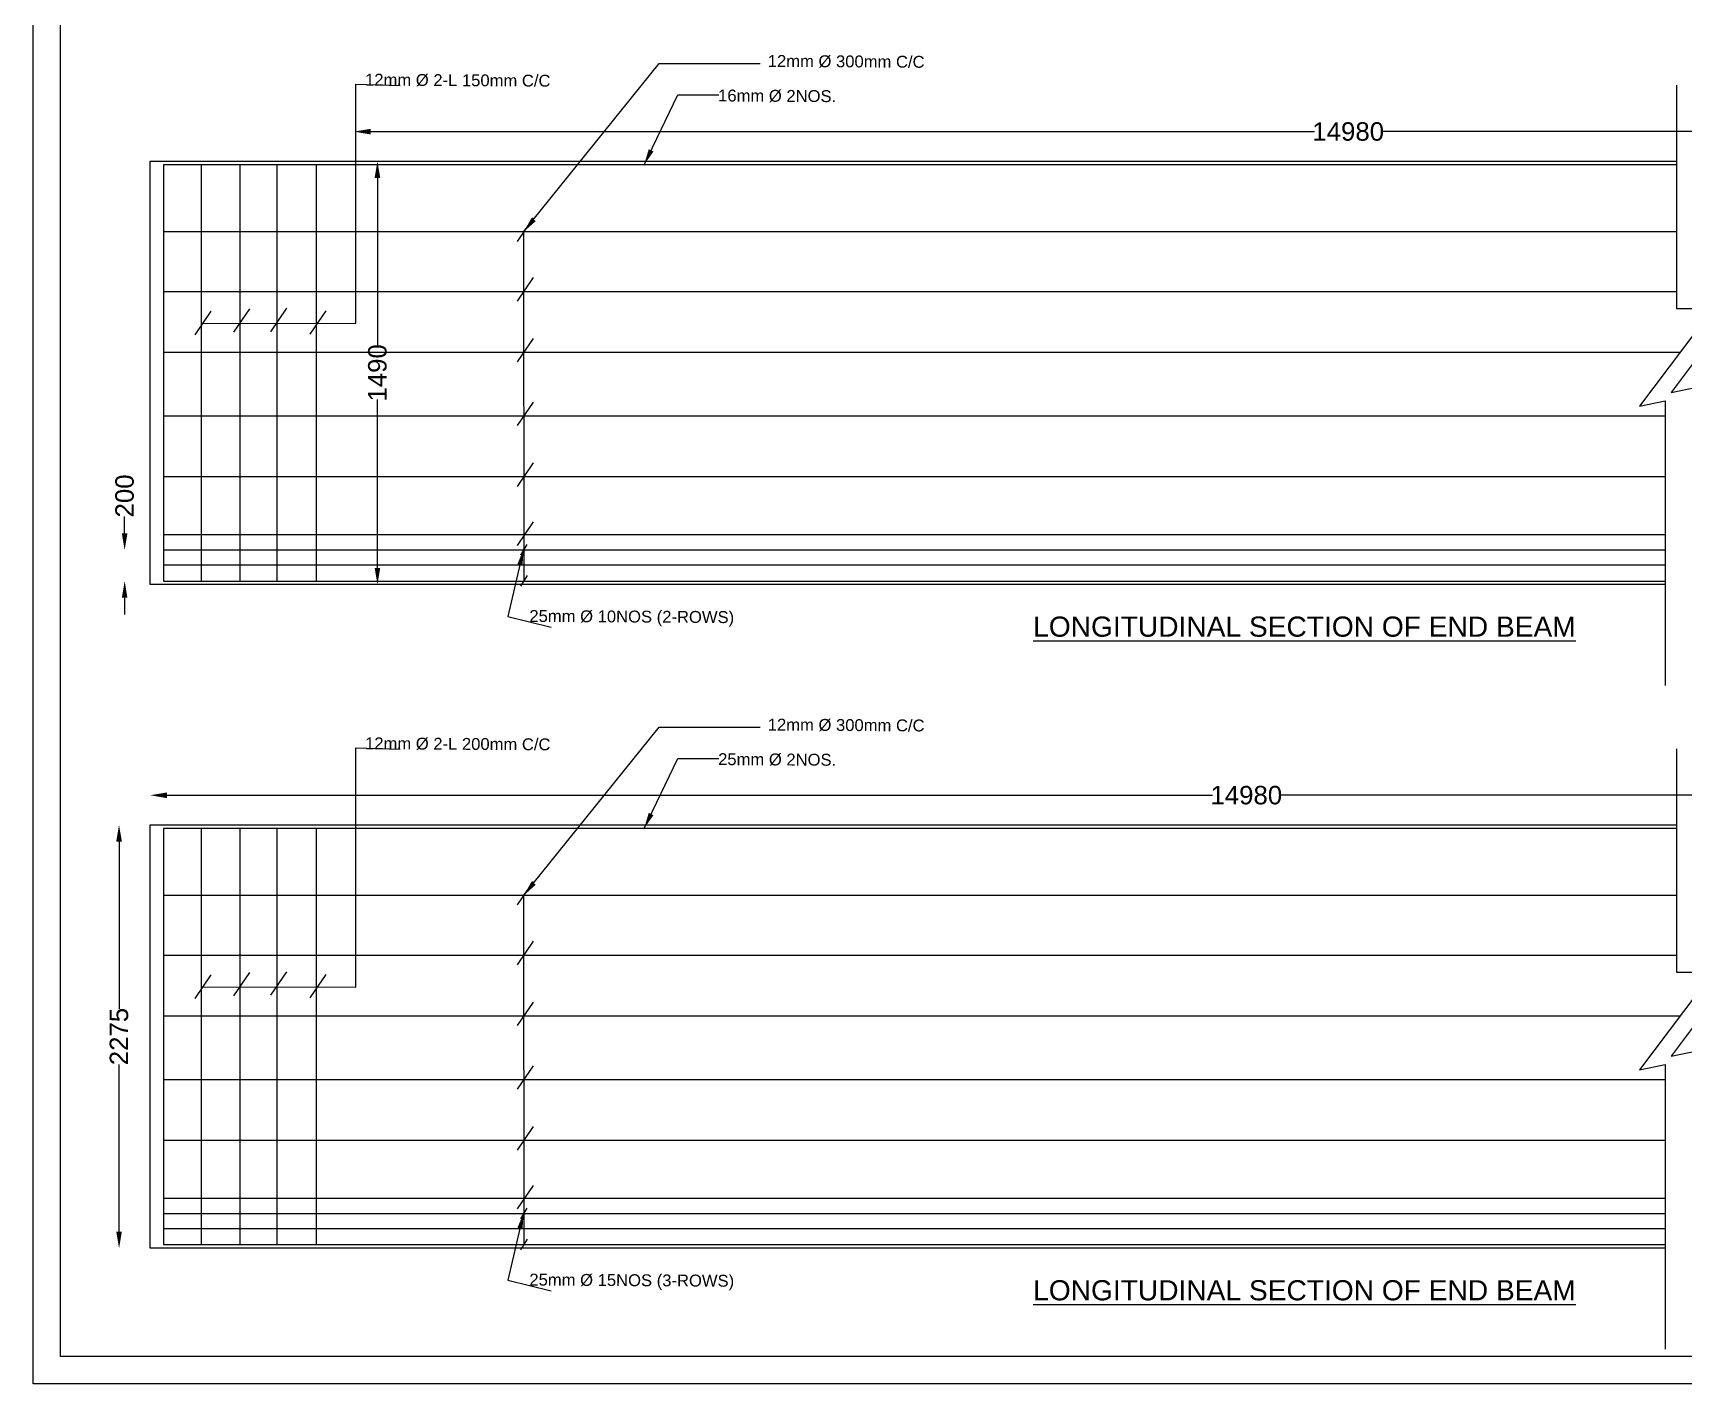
# Model space of a CAD drawing. Header units: millimetres. Extents: x 119690 to 138539, y -2815 to 10204.
# Drawn here: x 119690 to 129523, y -2815 to 5234 of the extents above; entities that cross this region are included whole.
import ezdxf

# ---------------------------------------------------------------- set-up
doc = ezdxf.new("R2010")
doc.units = ezdxf.units.MM
doc.header["$MEASUREMENT"] = 0
doc.layers.add('DRAWING', color=7, linetype='Continuous')
doc.layers.add('TEXT', color=7, linetype='Continuous')
doc.styles.get("Standard").update_dxf_attribs({"font": 'arial.ttf'})
doc.dimstyles.get("Standard").update_dxf_attribs({"dimtxt": 110, "dimasz": 100, "dimexe": 0.18, "dimexo": 0.0625, "dimgap": 0.09, "dimtad": 0, "dimdec": 0, "dimzin": 0, "dimdsep": 46, "dimtxsty": 'Standard', "dimcen": 0.09, "dimse1": 1, "dimse2": 1, "dimadec": 0, "dimazin": 0, "dimtfac": 1, "dimtdec": 0, "dimtofl": 0, "dimtmove": 0, "dimatfit": 3, "dimfxl": 1, "dimtolj": 1, "dimtzin": 0, "dimarcsym": 0})

# ---------------------------------------------------------------- blocks, each defined once
blk = doc.blocks.new('*D43')
at = {"layer": 'Defpoints', "color": 0}
for p in [(121808.9, 4470.5), (121741, 1947.2), (129600.7, 1947.2)]:
    blk.add_point(p, dxfattribs=at)
at = {"layer": 'DRAWING', "color": 0, "lineweight": -2}
for p, q in [((121741, 4370.5), (121741, 3367.8)), ((121741, 2047.2), (121741, 3049.9))]:
    blk.add_line(p, q, dxfattribs=at)
at = {"layer": 'DRAWING', "color": 0}
for points in [[(121724.4, 4370.5), (121757.7, 4370.5), (121741, 4470.5)], [(121724.4, 2047.2), (121757.7, 2047.2), (121741, 1947.2)]]:
    blk.add_solid(points, dxfattribs=at)
at = {"layer": 'DRAWING', "color": 0, "insert": (121741, 3208.8), "char_height": 110, "attachment_point": 5, "rotation": 90}
blk.add_mtext('\\A1;1490', dxfattribs=at)
blk = doc.blocks.new('*D44')
at = {"layer": 'Defpoints', "color": 0}
for p in [(133446.2, 4646.2), (121600.6, 4470.5), (133446.2, 4470.5)]:
    blk.add_point(p, dxfattribs=at)
at = {"layer": 'DRAWING', "color": 0, "lineweight": -2}
for p, q in [((121700.6, 4646.2), (127321.7, 4646.2)), ((133346.2, 4646.2), (127725.1, 4646.2))]:
    blk.add_line(p, q, dxfattribs=at)
at = {"layer": 'DRAWING', "color": 0}
for points in [[(121700.6, 4662.8), (121700.6, 4629.5), (121600.6, 4646.2)], [(133346.2, 4662.8), (133346.2, 4629.5), (133446.2, 4646.2)]]:
    blk.add_solid(points, dxfattribs=at)
at = {"layer": 'DRAWING', "color": 0, "insert": (127523.4, 4646.2), "char_height": 110, "attachment_point": 5}
blk.add_mtext('\\A1;14980', dxfattribs=at)
blk = doc.blocks.new('*D46')
at = {"layer": 'Defpoints', "color": 0}
for p in [(120235.3, 2153.4), (120467, 2153.4), (120467, 1969)]:
    blk.add_point(p, dxfattribs=at)
at = {"layer": 'DRAWING', "color": 0, "lineweight": -2}
for p, q in [((120235.3, 2253.4), (120235.3, 2353.4)), ((120235.3, 1869), (120235.3, 1769))]:
    blk.add_line(p, q, dxfattribs=at)
at = {"layer": 'DRAWING', "color": 0}
for points in [[(120218.6, 2253.4), (120251.9, 2253.4), (120235.3, 2153.4)], [(120218.6, 1869), (120251.9, 1869), (120235.3, 1969)]]:
    blk.add_solid(points, dxfattribs=at)
at = {"layer": 'DRAWING', "color": 0, "insert": (120235.3, 2475.7), "char_height": 110, "attachment_point": 5, "rotation": 90}
blk.add_mtext('\\A1;200', dxfattribs=at)
blk = doc.blocks.new('*D48')
at = {"layer": 'Defpoints', "color": 0}
for p in [(120440.1, 516.9), (120201.9, -2006.5), (128231.9, -2006.5)]:
    blk.add_point(p, dxfattribs=at)
at = {"layer": 'DRAWING', "color": 0, "lineweight": -2}
for p, q in [((120201.9, 416.9), (120201.9, -579.1)), ((120201.9, -1906.5), (120201.9, -910.5))]:
    blk.add_line(p, q, dxfattribs=at)
at = {"layer": 'DRAWING', "color": 0}
for points in [[(120185.3, 416.9), (120218.6, 416.9), (120201.9, 516.9)], [(120185.3, -1906.5), (120218.6, -1906.5), (120201.9, -2006.5)]]:
    blk.add_solid(points, dxfattribs=at)
at = {"layer": 'DRAWING', "color": 0, "insert": (120201.9, -744.8), "char_height": 110, "attachment_point": 5, "rotation": 90}
blk.add_mtext('\\A1;2275', dxfattribs=at)
blk = doc.blocks.new('*D47')
at = {"layer": 'Defpoints', "color": 0}
for p in [(133446.2, 692.6), (120386.6, 516.9), (133446.2, 516.9)]:
    blk.add_point(p, dxfattribs=at)
at = {"layer": 'DRAWING', "color": 0, "lineweight": -2}
for p, q in [((120486.6, 692.6), (126714.7, 692.6)), ((133346.2, 692.6), (127118.1, 692.6))]:
    blk.add_line(p, q, dxfattribs=at)
at = {"layer": 'DRAWING', "color": 0}
for points in [[(120486.6, 709.2), (120486.6, 675.9), (120386.6, 692.6)], [(133346.2, 709.2), (133346.2, 675.9), (133446.2, 692.6)]]:
    blk.add_solid(points, dxfattribs=at)
at = {"layer": 'DRAWING', "color": 0, "insert": (126916.4, 692.6), "char_height": 110, "attachment_point": 5}
blk.add_mtext('\\A1;14980', dxfattribs=at)

msp = doc.modelspace()

# ---------------------------------------------------------------- linework, layer by layer
at = {"layer": 'DRAWING'}
for points in [[(119689.5, 10203.9), (138539.3, 10203.9), (138539.3, -2814.7), (119689.5, -2814.7)], [(119853.9, 10039.5), (138375, 10039.5), (138375, -2650.4), (119853.9, -2650.4)]]:
    msp.add_lwpolyline(points, close=True, dxfattribs=at)
for points in [[(120700.3, 3505.7), (121613.3, 3503.2), (121613.3, 4929.4), (121875.5, 4920.4)], [(129478.6, 4922.5), (129478.6, 3592.2), (129697.8, 3592.2)], [(121755.4, 1947.2), (120386.6, 1947.2), (120386.6, 4470.5), (121755.4, 4470.5)], [(121755.4, 4448.6), (120467, 4448.6), (120467, 4426)], [(120467, 4426), (120467, 1979.8), (120467, 1969), (121755.4, 1969)], [(120690.9, 4448.6), (120690.9, 1969)], [(120921.9, 4448.6), (120921.9, 1969)], [(121142.2, 4448.6), (121142.2, 1969)], [(121376, 4448.6), (121376, 1969)], [(121755.4, 4470.5), (129478.6, 4470.5)], [(129478.6, 4448.6), (121755.4, 4448.6)], [(122668.9, 4132.3), (122573.8, 3992.5)], [(121755.4, 4048.7), (120467, 4048.7)], [(129478.6, 4048.7), (121755.4, 4048.7)], [(122612, 4048.7), (122612.8, 1969)], [(122668.9, 3776.1), (122573.8, 3636.3)], [(121755.4, 3692.5), (120467, 3692.5)], [(129478.6, 3692.5), (121755.4, 3692.5)], [(129882.7, 3671.5), (129446.6, 3091.6), (129600.7, 3123.1), (129600.7, 1427.2)], [(120747.8, 3575.6), (120652.7, 3435.9)], [(120978.8, 3590.4), (120883.7, 3450.6)], [(121199, 3594), (121104, 3454.3)], [(121432.8, 3579.3), (121337.8, 3439.5)], [(129697.8, 3592.2), (129257.5, 3010.9), (129411.6, 3042.4), (129411.6, 1346.5)], [(122668.9, 3413.4), (122573.8, 3273.7)], [(121755.4, 3329.9), (120467, 3329.9)], [(129499.1, 3329.9), (121755.4, 3329.9)], [(121755.4, 2951.6), (120467, 2951.6)], [(129411.6, 2951.6), (121755.4, 2951.6)], [(122668.9, 3035.2), (122573.8, 2895.4)], [(122668.9, 2672.1), (122573.8, 2532.4)], [(121755.4, 2588.6), (120467, 2588.6)], [(129411.6, 2588.6), (121755.4, 2588.6)], [(122668.9, 2321.2), (122573.8, 2181.4)], [(121755.4, 2243.3), (120467, 2243.3)], [(129411.6, 2243.3), (121755.4, 2243.3)], [(122631.8, 2186.2), (122593.2, 2122.2)], [(121755.4, 2153.4), (120467, 2153.4)], [(129411.6, 2153.4), (121755.4, 2153.4)], [(121755.4, 2063.4), (120467, 2063.4)], [(129411.6, 2063.4), (121755.4, 2063.4)], [(121755.4, 1969), (129411.6, 1969)], [(122632.7, 2001.8), (122594, 1937.9)], [(129411.6, 1947.2), (121755.4, 1947.2)], [(120700.3, -447.9), (121613.3, -450.4), (121613.3, 975.8), (121875.5, 966.8)], [(129478.6, 968.9), (129478.6, -361.4), (129697.8, -361.4)], [(121755.4, -2006.5), (120386.6, -2006.5), (120386.6, 516.9), (121755.4, 516.9)], [(121755.4, 495), (120467, 495), (120467, 472.4)], [(120690.9, 495), (120690.9, -1984.6)], [(120921.9, 495), (120921.9, -1984.6)], [(121142.2, 495), (121142.2, -1984.6)], [(121376, 495), (121376, -1984.6)], [(121755.4, 516.9), (129478.6, 516.9)], [(129478.6, 495), (121755.4, 495)], [(120467, 472.4), (120467, -1973.8), (120467, -1984.6), (121755.4, -1984.6)], [(122668.9, 178.6), (122573.8, 38.9)], [(121755.4, 95.1), (120467, 95.1)], [(129478.6, 95.1), (121755.4, 95.1)], [(122612, 95.1), (122612.8, -1984.6)], [(122668.9, -177.5), (122573.8, -317.3)], [(121755.4, -261.1), (120467, -261.1)], [(129478.6, -261.1), (121755.4, -261.1)], [(129882.7, -282.1), (129446.6, -862), (129600.7, -830.5), (129600.7, -2526.4)], [(120747.8, -378), (120652.7, -517.7)], [(120978.8, -363.2), (120883.7, -503)], [(121199, -359.6), (121104, -499.3)], [(121432.8, -374.3), (121337.8, -514.1)], [(129697.8, -361.4), (129257.5, -942.7), (129411.6, -911.2), (129411.6, -2607.1)], [(122668.9, -540.2), (122573.8, -680)], [(121755.4, -623.7), (120467, -623.7)], [(129499.1, -623.7), (121755.4, -623.7)], [(122668.9, -918.4), (122573.8, -1058.2)], [(121755.4, -1002), (120467, -1002)], [(129411.6, -1002), (121755.4, -1002)], [(121755.4, -1365), (120467, -1365)], [(129411.6, -1365), (121755.4, -1365)], [(122668.9, -1281.5), (122573.8, -1421.2)], [(122668.9, -1632.4), (122573.8, -1772.2)], [(121755.4, -1710.3), (120467, -1710.3)], [(129411.6, -1710.3), (121755.4, -1710.3)], [(122631.8, -1767.4), (122593.2, -1831.4)], [(121755.4, -1800.2), (120467, -1800.2)], [(129411.6, -1800.2), (121755.4, -1800.2)], [(121755.4, -1890.2), (120467, -1890.2)], [(129411.6, -1890.2), (121755.4, -1890.2)], [(122632.7, -1951.8), (122594, -2015.7)], [(121755.4, -1984.6), (129411.6, -1984.6)], [(129411.6, -2006.5), (121755.4, -2006.5)]]:
    msp.add_lwpolyline(points, dxfattribs=at)

# ---------------------------------------------------------------- texts
for s, p in [('12mm Ø 300mm C/C', (124065.8, 5032)), ('12mm Ø 2-L 150mm C/C', (121667.2, 4920.4)), ('16mm Ø 2NOS.', (123770.2, 4826.1)), ('25mm Ø 10NOS (2-ROWS) ', (122645.9, 1725.5)), ('12mm Ø 300mm C/C', (124065.8, 1078.3)), ('12mm Ø 2-L 200mm C/C', (121667.2, 966.8)), ('25mm Ø 2NOS.', (123770.2, 872.5)), ('25mm Ø 15NOS (3-ROWS) ', (122645.9, -2228.1))]:
    msp.add_text(s, height=70.791, rotation=359.65712, dxfattribs=at).set_placement(p)
at = {"layer": 'TEXT'}
for p in [(125646.8, 1637.2), (125646.8, -2316.4)]:
    msp.add_text('%%ULONGITUDINAL SECTION OF END BEAM', height=120, dxfattribs=at).set_placement(p)

# ---------------------------------------------------------------- dimensions: what is measured, and where the dimension line sits
at = {"layer": 'DRAWING'}
for base, p1, p2, picture, middle in [((133446.2, 4646.2), (121600.6, 4470.5), (133446.2, 4470.5), '*D44', (127523.4, 4646.2)), ((133446.2, 692.6), (120386.6, 516.9), (133446.2, 516.9), '*D47', (126916.4, 692.6))]:
    dim = msp.add_linear_dim(base=base, p1=p1, p2=p2, text='14980', dimstyle='Standard', override={"dimfxl": 2000}, dxfattribs=at)
    dim.commit()
    dim.dimension.update_dxf_attribs({"geometry": picture, "text_midpoint": middle})
dim = msp.add_linear_dim(base=(121741, 1947.2), p1=(121808.9, 4470.5), p2=(129600.7, 1947.2), angle=90, text='1490', dimstyle='Standard', dxfattribs=at)
dim.commit()
dim.dimension.update_dxf_attribs({"geometry": '*D43', "text_midpoint": (121741, 3208.8)})
dim = msp.add_linear_dim(base=(120235.3, 2153.4), p1=(120467, 1969), p2=(120467, 2153.4), angle=90, text='200', dimstyle='Standard', override={"dimfxl": 2000}, dxfattribs=at)
dim.commit()
dim.dimension.update_dxf_attribs({"geometry": '*D46', "text_midpoint": (120235.3, 2475.7)})
dim = msp.add_linear_dim(base=(120201.9, -2006.5), p1=(120440.1, 516.9), p2=(128231.9, -2006.5), angle=90, text='2275', dimstyle='Standard', dxfattribs=at)
dim.commit()
dim.dimension.update_dxf_attribs({"geometry": '*D48', "text_midpoint": (120201.9, -744.8), "dimtype": 160})

# ---------------------------------------------------------------- leaders
for points in [[(122612, 4048.7), (123420.1, 5052.5), (124020.6, 5052.5)], [(123329.7, 4448.6), (123530.7, 4864.4), (123774.2, 4864.4)], [(122612, 2158.6), (122517, 1756.8), (122774.9, 1694.3)], [(122612, 95.1), (123420.1, 1098.9), (124020.6, 1098.9)], [(123329.7, 495), (123530.7, 910.8), (123774.2, 910.8)], [(122612, -1795), (122517, -2196.8), (122774.9, -2259.3)]]:
    msp.add_leader(points, dimstyle='Standard', override={"dimasz": 95, "dimgap": 0.09, "dimtad": 0, "dimfxl": 2000, "dimarcsym": 1}, dxfattribs=at)

doc.saveas('drawing.dxf')
